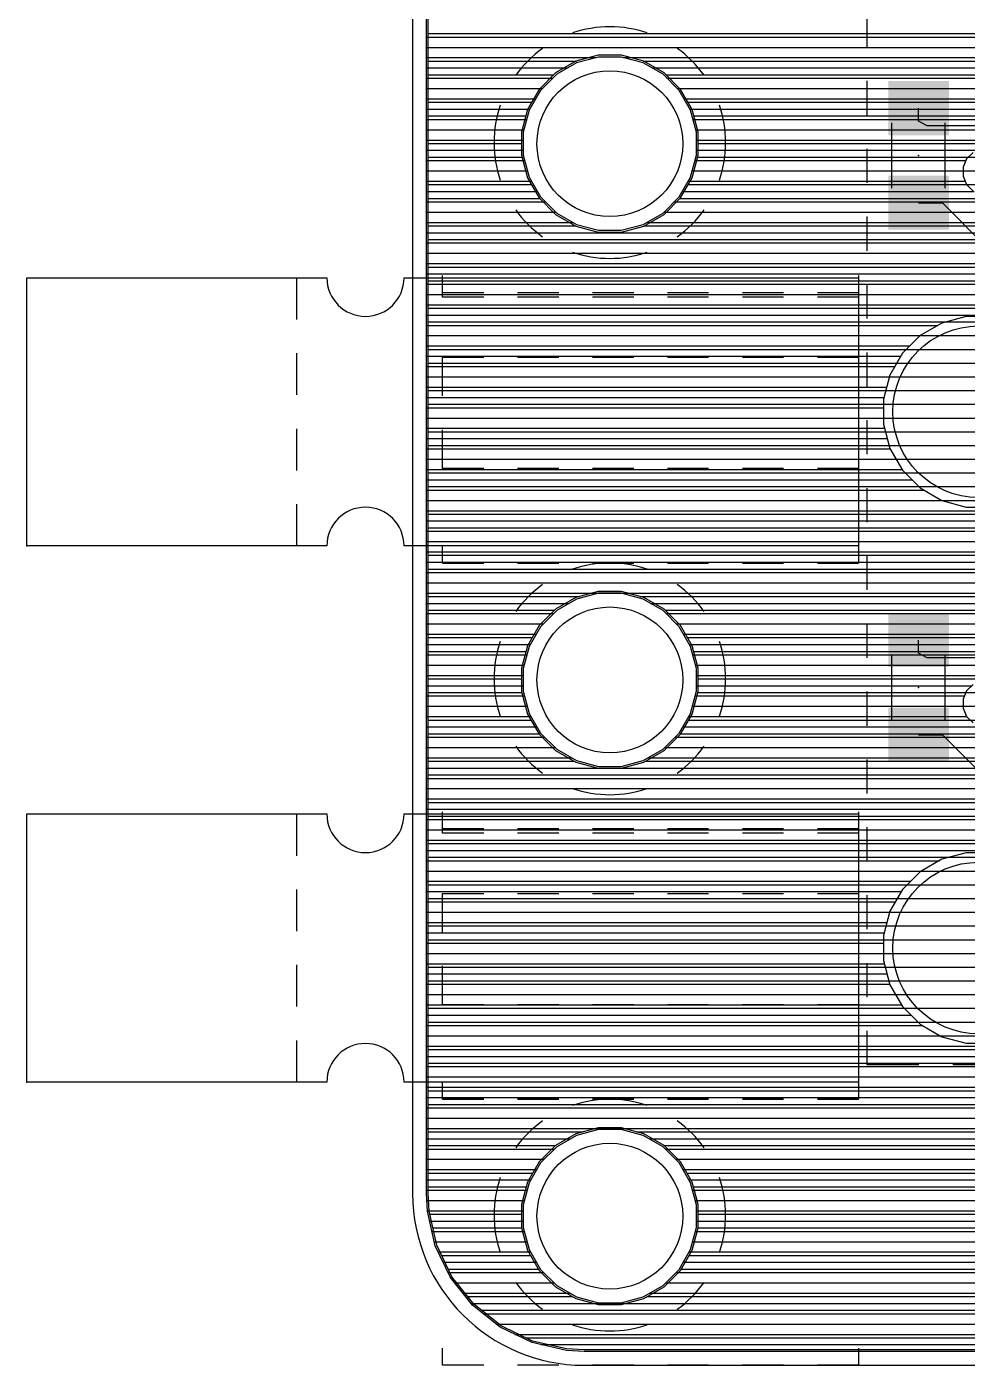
# Model space of a CAD drawing. Extents: x -0.45 to 6.54, y 0 to 7.98.
# Drawn here: x -0.45 to 0.647, y 0 to 1.56 of the extents above; entities that cross this region are included whole.
import ezdxf

# ---------------------------------------------------------------- set-up
doc = ezdxf.new("R2010")
doc.units = 0
for name, color, linetype in [('1', 22, 'CONTINUOUS'), ('16', 175, 'CONTINUOUS'), ('17', 4, 'CONTINUOUS'), ('2', 3, 'CONTINUOUS'), ('20', 6, 'CONTINUOUS'), ('21', 253, 'CONTINUOUS'), ('23', 7, 'CONTINUOUS'), ('49', 253, 'CONTINUOUS'), ('51', 253, 'CONTINUOUS')]:
    doc.layers.add(name, color=color, linetype=linetype)

# ---------------------------------------------------------------- blocks, each defined once
blk = doc.blocks.new('ROUNDP')
blk.add_circle((0, 0), 0.5)
blk = doc.blocks.new('RECT')
blk.add_solid([(-0.5, -0.5), (0.5, -0.5), (-0.5, 0.5), (0.5, 0.5)])

msp = doc.modelspace()

# ---------------------------------------------------------------- linework, layer by layer
at = {"layer": '1'}
for p, q in [((0.59, 1.45), (0.59, 1.465118)), ((0.6, 1.4444), (0.59, 1.45)), ((0.6667, 1.4444), (0.6, 1.4444)), ((0.59, 1.354882), (0.617756, 1.354882)), ((0.617756, 1.354882), (0.667, 1.305638)), ((0.59, 0.83), (0.59, 0.845118)), ((0.6, 0.8244), (0.59, 0.83)), ((0.6667, 0.8244), (0.6, 0.8244)), ((0.59, 0.734882), (0.617756, 0.734882)), ((0.617756, 0.734882), (0.667, 0.685638))]:
    msp.add_line(p, q, dxfattribs=at)
at = {"layer": '16'}
for p, q in [((0.018, 0.2), (0.018, 7.78)), ((0.018, 1.552), (6.362, 1.552)), ((0.018, 1.536), (6.362, 1.536)), ((0.018, 1.52), (0.191249, 1.52)), ((0.190243, 1.519731), (0.166757, 1.50617)), ((0.21644, 1.52675), (0.190243, 1.519731)), ((0.24356, 1.52675), (0.21644, 1.52675)), ((0.269757, 1.519731), (0.24356, 1.52675)), ((0.268751, 1.52), (2.586332, 1.52)), ((0.293243, 1.50617), (0.269757, 1.519731)), ((0.018, 1.504), (0.164586, 1.504)), ((0.166757, 1.50617), (0.147579, 1.486993)), ((0.31242, 1.486993), (0.293243, 1.50617)), ((0.295414, 1.504), (2.364795, 1.504)), ((0.018, 1.488), (0.148586, 1.488)), ((0.147579, 1.486993), (0.134019, 1.463507)), ((0.311414, 1.488), (2.364795, 1.488)), ((0.325981, 1.463507), (0.31242, 1.486993)), ((0.018, 1.472), (0.138923, 1.472)), ((0.321077, 1.472), (2.364795, 1.472)), ((0.018, 1.456), (0.132008, 1.456)), ((0.134019, 1.463507), (0.127, 1.43731)), ((0.333, 1.43731), (0.325981, 1.463507)), ((0.327992, 1.456), (2.364795, 1.456)), ((0.018, 1.44), (0.127721, 1.44)), ((0.127, 1.43731), (0.127, 1.41019)), ((0.332279, 1.44), (2.586331, 1.44)), ((0.333, 1.41019), (0.333, 1.43731)), ((0.018, 1.424), (0.127, 1.424)), ((0.333, 1.424), (6.362, 1.424)), ((0.018, 1.408), (0.127587, 1.408)), ((0.127, 1.41019), (0.134019, 1.383993)), ((0.325981, 1.383993), (0.333, 1.41019)), ((0.332413, 1.408), (0.793695, 1.408)), ((0.018, 1.392), (0.131874, 1.392)), ((0.328126, 1.392), (0.7885, 1.392)), ((0.018, 1.376), (0.138634, 1.376)), ((0.134019, 1.383993), (0.147579, 1.360507)), ((0.31242, 1.360507), (0.325981, 1.383993)), ((0.321366, 1.376), (0.792365, 1.376)), ((0.018, 1.36), (0.148086, 1.36)), ((0.147579, 1.360507), (0.166757, 1.341329)), ((0.293243, 1.341329), (0.31242, 1.360507)), ((0.311914, 1.36), (6.362, 1.36)), ((0.018, 1.344), (0.164086, 1.344)), ((0.295914, 1.344), (6.362, 1.344)), ((0.018, 1.328), (0.189844, 1.328)), ((0.166757, 1.341329), (0.190243, 1.327769)), ((0.190243, 1.327769), (0.21644, 1.32075)), ((0.24356, 1.32075), (0.269757, 1.327769)), ((0.269757, 1.327769), (0.293243, 1.341329)), ((0.270156, 1.328), (6.362, 1.328)), ((0.018, 1.312), (6.362, 1.312)), ((0.21644, 1.32075), (0.24356, 1.32075)), ((0.018, 1.296), (3.743329, 1.296)), ((0.018, 1.28), (3.732665, 1.28)), ((0.018, 1.264), (1.805695, 1.264)), ((0.018, 1.248), (1.794466, 1.248)), ((0.018, 1.232), (1.794465, 1.232)), ((0.018, 1.216), (0.925433, 1.216)), ((0.018, 1.2), (0.898944, 1.2)), ((0.018, 1.184), (0.882944, 1.184)), ((0.018, 1.168), (0.872284, 1.168)), ((0.018, 1.152), (0.863933, 1.152)), ((0.018, 1.136), (0.859646, 1.136)), ((0.018, 1.12), (0.857, 1.12)), ((0.018, 1.104), (0.857, 1.104)), ((0.018, 1.088), (0.859243, 1.088)), ((0.018, 1.072), (0.863531, 1.072)), ((0.018, 1.056), (0.871417, 1.056)), ((0.018, 1.04), (0.881444, 1.04)), ((0.018, 1.024), (0.897444, 1.024)), ((0.018, 1.008), (0.922834, 1.008)), ((0.018, 0.992), (3.703691, 0.992)), ((0.018, 0.976), (2.984279, 0.976)), ((0.018, 0.96), (2.971636, 0.96)), ((0.018, 0.944), (2.96575, 0.944)), ((0.018, 0.928), (2.96575, 0.928)), ((0.018, 0.912), (2.970807, 0.912)), ((0.018, 0.896), (0.194981, 0.896)), ((0.190243, 0.894731), (0.166757, 0.88117)), ((0.21644, 0.90175), (0.190243, 0.894731)), ((0.24356, 0.90175), (0.21644, 0.90175)), ((0.269757, 0.894731), (0.24356, 0.90175)), ((0.265019, 0.896), (2.982279, 0.896)), ((0.293243, 0.88117), (0.269757, 0.894731)), ((0.018, 0.88), (0.165586, 0.88)), ((0.166757, 0.88117), (0.147579, 0.861993)), ((0.31242, 0.861993), (0.293243, 0.88117)), ((0.294414, 0.88), (3.697536, 0.88)), ((0.018, 0.864), (0.149586, 0.864)), ((0.147579, 0.861993), (0.134019, 0.838507)), ((0.310414, 0.864), (2.388017, 0.864)), ((0.325981, 0.838507), (0.31242, 0.861993)), ((0.018, 0.848), (0.1395, 0.848)), ((0.3205, 0.848), (2.335451, 0.848)), ((0.018, 0.832), (0.132276, 0.832)), ((0.134019, 0.838507), (0.127, 0.81231)), ((0.333, 0.81231), (0.325981, 0.838507)), ((0.327724, 0.832), (2.296823, 0.832)), ((0.018, 0.816), (0.127989, 0.816)), ((0.127, 0.81231), (0.127, 0.78519)), ((0.332011, 0.816), (2.271545, 0.816)), ((0.333, 0.78519), (0.333, 0.81231)), ((0.018, 0.8), (0.127, 0.8)), ((0.333, 0.8), (2.2476, 0.8)), ((0.018, 0.784), (0.127319, 0.784)), ((0.127, 0.78519), (0.134019, 0.758993)), ((0.325981, 0.758993), (0.333, 0.78519)), ((0.332681, 0.784), (0.791537, 0.784)), ((0.018, 0.768), (0.131606, 0.768)), ((0.328394, 0.768), (0.7885, 0.768)), ((0.018, 0.752), (0.138057, 0.752)), ((0.134019, 0.758993), (0.147579, 0.735507)), ((0.31242, 0.735507), (0.325981, 0.758993)), ((0.321943, 0.752), (0.795695, 0.752)), ((0.018, 0.736), (0.147295, 0.736)), ((0.147579, 0.735507), (0.166757, 0.716329)), ((0.293243, 0.716329), (0.31242, 0.735507)), ((0.312705, 0.736), (2.179087, 0.736)), ((0.018, 0.72), (0.163086, 0.72)), ((0.296914, 0.72), (2.168396, 0.72)), ((0.018, 0.704), (0.188112, 0.704)), ((0.166757, 0.716329), (0.190243, 0.702769)), ((0.190243, 0.702769), (0.21644, 0.69575)), ((0.24356, 0.69575), (0.269757, 0.702769)), ((0.269757, 0.702769), (0.293243, 0.716329)), ((0.271888, 0.704), (2.157705, 0.704)), ((0.018, 0.688), (2.147014, 0.688)), ((0.21644, 0.69575), (0.24356, 0.69575)), ((0.018, 0.672), (2.137512, 0.672)), ((0.018, 0.656), (2.130885, 0.656)), ((0.018, 0.64), (1.799695, 0.64)), ((0.018, 0.624), (1.7915, 0.624)), ((0.018, 0.608), (1.794122, 0.608)), ((0.018, 0.592), (0.928066, 0.592)), ((0.018, 0.576), (0.899944, 0.576)), ((0.018, 0.56), (0.883944, 0.56)), ((0.018, 0.544), (0.872861, 0.544)), ((0.018, 0.528), (0.864201, 0.528)), ((0.018, 0.512), (0.859914, 0.512)), ((0.018, 0.496), (0.857, 0.496)), ((0.018, 0.48), (0.857, 0.48)), ((0.018, 0.464), (0.858976, 0.464)), ((0.018, 0.448), (0.863263, 0.448)), ((0.018, 0.432), (0.87084, 0.432)), ((0.018, 0.416), (0.880444, 0.416)), ((0.018, 0.4), (0.896444, 0.4)), ((0.018, 0.384), (0.921102, 0.384)), ((0.018, 0.368), (2.120944, 0.368)), ((0.018, 0.352), (2.127571, 0.352)), ((0.018, 0.336), (2.134199, 0.336)), ((0.018, 0.32), (2.141669, 0.32)), ((0.018, 0.304), (2.152359, 0.304)), ((0.018, 0.288), (2.16305, 0.288)), ((0.018, 0.272), (0.198713, 0.272)), ((0.190243, 0.269731), (0.166757, 0.25617)), ((0.21644, 0.27675), (0.190243, 0.269731)), ((0.24356, 0.27675), (0.21644, 0.27675)), ((0.269757, 0.269731), (0.24356, 0.27675)), ((0.261287, 0.272), (2.173741, 0.272)), ((0.293243, 0.25617), (0.269757, 0.269731)), ((0.018, 0.256), (0.166586, 0.256)), ((0.166757, 0.25617), (0.147579, 0.236993)), ((0.31242, 0.236993), (0.293243, 0.25617)), ((0.293414, 0.256), (2.186498, 0.256)), ((0.018, 0.24), (0.150586, 0.24)), ((0.147579, 0.236993), (0.134019, 0.213507)), ((0.309414, 0.24), (2.202498, 0.24)), ((0.325981, 0.213507), (0.31242, 0.236993)), ((0.018, 0.224), (0.140078, 0.224)), ((0.319922, 0.224), (2.218498, 0.224)), ((0.018, 0.208), (0.132544, 0.208)), ((0.134019, 0.213507), (0.127, 0.18731)), ((0.333, 0.18731), (0.325981, 0.213507)), ((0.327456, 0.208), (2.235626, 0.208)), ((0.019144, 0.179622), (0.018, 0.2)), ((0.018449, 0.192), (0.128257, 0.192)), ((0.127, 0.18731), (0.127, 0.16019)), ((0.331743, 0.192), (2.259572, 0.192)), ((0.333, 0.16019), (0.333, 0.18731)), ((0.028213, 0.139889), (0.019144, 0.179622)), ((0.019971, 0.176), (0.127, 0.176)), ((0.333, 0.176), (2.283518, 0.176)), ((0.023623, 0.16), (0.127051, 0.16)), ((0.127, 0.16019), (0.134019, 0.133993)), ((0.325981, 0.133993), (0.333, 0.16019)), ((0.332949, 0.16), (2.316136, 0.16)), ((0.027275, 0.144), (0.131338, 0.144)), ((0.328662, 0.144), (2.354764, 0.144)), ((0.045896, 0.10317), (0.028213, 0.139889)), ((0.033939, 0.128), (0.13748, 0.128)), ((0.134019, 0.133993), (0.147579, 0.110507)), ((0.31242, 0.110507), (0.325981, 0.133993)), ((0.32252, 0.128), (2.428235, 0.128)), ((0.041644, 0.112), (0.146717, 0.112)), ((0.147579, 0.110507), (0.166757, 0.091329)), ((0.293243, 0.091329), (0.31242, 0.110507)), ((0.313283, 0.112), (5.957439, 0.112)), ((0.071306, 0.071306), (0.045896, 0.10317)), ((0.045896, 0.10317), (0.045896, 0.10317)), ((0.051614, 0.096), (0.162086, 0.096)), ((0.297914, 0.096), (5.973336, 0.096)), ((0.064374, 0.08), (0.18638, 0.08)), ((0.166757, 0.091329), (0.190243, 0.077769)), ((0.269757, 0.077769), (0.293243, 0.091329)), ((0.27362, 0.08), (5.998545, 0.08)), ((0.10317, 0.045896), (0.071306, 0.071306)), ((0.080468, 0.064), (6.299531, 0.064)), ((0.190243, 0.077769), (0.21644, 0.07075)), ((0.21644, 0.07075), (0.24356, 0.07075)), ((0.24356, 0.07075), (0.269757, 0.077769)), ((0.100532, 0.048), (6.279468, 0.048)), ((0.139889, 0.028213), (0.10317, 0.045896)), ((0.132025, 0.032), (6.247974, 0.032)), ((0.179622, 0.019144), (0.139889, 0.028213)), ((0.2, 0.018), (0.179622, 0.019144)), ((6.172544, 0.018), (0.2, 0.018))]:
    msp.add_line(p, q, dxfattribs=at)
at = {"layer": '2'}
for p, q in [((0.016, 0.2), (0.016, 7.78)), ((0.016, 1.548), (1.393, 1.548)), ((0.016, 1.536), (1.391958, 1.536)), ((0.016, 1.524), (0.213905, 1.524)), ((0.191015, 1.517867), (0.167984, 1.50457)), ((0.216703, 1.52475), (0.191015, 1.517867)), ((0.243297, 1.52475), (0.216703, 1.52475)), ((0.268984, 1.517867), (0.243297, 1.52475)), ((0.246095, 1.524), (1.379958, 1.524)), ((0.292015, 1.50457), (0.268984, 1.517867)), ((0.016, 1.512), (0.180854, 1.512)), ((0.016, 1.5), (0.163414, 1.5)), ((0.167984, 1.50457), (0.14918, 1.485765)), ((0.279146, 1.512), (1.367958, 1.512)), ((0.31082, 1.485765), (0.292015, 1.50457)), ((0.296585, 1.5), (1.355958, 1.5)), ((0.016, 1.488), (0.151414, 1.488)), ((0.14918, 1.485765), (0.135883, 1.462734)), ((0.308585, 1.488), (1.343958, 1.488)), ((0.324117, 1.462734), (0.31082, 1.485765)), ((0.016, 1.476), (0.143542, 1.476)), ((0.316458, 1.476), (1.331958, 1.476)), ((0.016, 1.464), (0.136614, 1.464)), ((0.016, 1.452), (0.133007, 1.452)), ((0.135883, 1.462734), (0.129, 1.437047)), ((0.323386, 1.464), (1.319958, 1.464)), ((0.331, 1.437047), (0.324117, 1.462734)), ((0.326993, 1.452), (1.307958, 1.452)), ((0.016, 1.44), (0.129791, 1.44)), ((0.129, 1.437047), (0.129, 1.410453)), ((0.330209, 1.44), (1.295958, 1.44)), ((0.331, 1.410453), (0.331, 1.437047)), ((0.016, 1.428), (0.129, 1.428)), ((0.331, 1.428), (1.283958, 1.428)), ((0.016, 1.416), (0.129, 1.416)), ((0.016, 1.404), (0.130729, 1.404)), ((0.129, 1.410453), (0.135883, 1.384765)), ((0.324117, 1.384765), (0.331, 1.410453)), ((0.329271, 1.404), (0.645201, 1.404)), ((0.331, 1.416), (0.659608, 1.416)), ((0.646034, 1.406011), (0.642, 1.396271)), ((0.653489, 1.413466), (0.646034, 1.406011)), ((0.016, 1.392), (0.133944, 1.392)), ((0.326055, 1.392), (0.642, 1.392)), ((0.642, 1.396271), (0.642, 1.385729)), ((0.016, 1.38), (0.138634, 1.38)), ((0.135883, 1.384765), (0.14918, 1.361734)), ((0.31082, 1.361734), (0.324117, 1.384765)), ((0.321366, 1.38), (0.644373, 1.38)), ((0.642, 1.385729), (0.646034, 1.375989)), ((0.646034, 1.375989), (0.653489, 1.368534)), ((0.016, 1.368), (0.145562, 1.368)), ((0.14918, 1.361734), (0.167984, 1.34293)), ((0.292015, 1.34293), (0.31082, 1.361734)), ((0.314437, 1.368), (0.654779, 1.368)), ((0.016, 1.356), (0.154914, 1.356)), ((0.016, 1.344), (0.166914, 1.344)), ((0.167984, 1.34293), (0.191015, 1.329633)), ((0.268984, 1.329633), (0.292015, 1.34293)), ((0.293086, 1.344), (1.443, 1.344)), ((0.305086, 1.356), (1.443, 1.356)), ((0.016, 1.332), (0.186916, 1.332)), ((0.191015, 1.329633), (0.216703, 1.32275)), ((0.243297, 1.32275), (0.268984, 1.329633)), ((0.273084, 1.332), (1.443, 1.332)), ((0.016, 1.32), (1.443, 1.32)), ((0.216703, 1.32275), (0.243297, 1.32275)), ((0.016, 1.308), (1.443, 1.308)), ((0.016, 1.296), (1.443, 1.296)), ((0.016, 1.284), (1.443, 1.284)), ((0.016, 1.272), (1.443, 1.272)), ((0.016, 1.26), (1.443, 1.26)), ((0.016, 1.248), (1.443, 1.248)), ((0.016, 1.236), (1.443, 1.236)), ((0.016, 1.224), (1.443, 1.224)), ((0.645386, 1.22225), (0.617156, 1.214685)), ((0.674613, 1.22225), (0.645386, 1.22225)), ((0.016, 1.212), (0.612504, 1.212)), ((0.617156, 1.214685), (0.591844, 1.200072)), ((0.016, 1.2), (0.591772, 1.2)), ((0.016, 1.188), (0.579772, 1.188)), ((0.591844, 1.200072), (0.571178, 1.179406)), ((0.016, 1.176), (0.569212, 1.176)), ((0.571178, 1.179406), (0.556564, 1.154094)), ((0.016, 1.164), (0.562284, 1.164)), ((0.016, 1.152), (0.556003, 1.152)), ((0.016, 1.14), (0.552788, 1.14)), ((0.556564, 1.154094), (0.549, 1.125863)), ((0.016, 1.128), (0.549573, 1.128)), ((0.549, 1.125863), (0.549, 1.096636)), ((0.016, 1.116), (0.549, 1.116)), ((0.016, 1.104), (0.549, 1.104)), ((0.016, 1.092), (0.550242, 1.092)), ((0.549, 1.096636), (0.556564, 1.068406)), ((0.016, 1.08), (0.553458, 1.08)), ((0.016, 1.068), (0.556798, 1.068)), ((0.556564, 1.068406), (0.571178, 1.043094)), ((0.016, 1.056), (0.563727, 1.056)), ((0.016, 1.044), (0.570655, 1.044)), ((0.016, 1.032), (0.582272, 1.032)), ((0.571178, 1.043094), (0.591844, 1.022428)), ((0.016, 1.02), (0.59605, 1.02)), ((0.591844, 1.022428), (0.617156, 1.007814)), ((0.016, 1.008), (0.616834, 1.008)), ((0.617156, 1.007814), (0.645386, 1.00025)), ((0.645386, 1.00025), (0.674613, 1.00025)), ((0.016, 0.996), (1.443, 0.996)), ((0.016, 0.984), (1.443, 0.984)), ((0.016, 0.972), (1.443, 0.972)), ((0.016, 0.96), (1.443, 0.96)), ((0.016, 0.948), (1.443, 0.948)), ((0.016, 0.936), (1.443, 0.936)), ((0.016, 0.924), (1.443, 0.924)), ((0.016, 0.912), (1.443, 0.912)), ((0.016, 0.9), (1.443, 0.9)), ((0.191015, 0.892867), (0.167984, 0.87957)), ((0.216703, 0.89975), (0.191015, 0.892867)), ((0.243297, 0.89975), (0.216703, 0.89975)), ((0.268984, 0.892867), (0.243297, 0.89975)), ((0.292015, 0.87957), (0.268984, 0.892867)), ((0.016, 0.888), (0.182586, 0.888)), ((0.016, 0.876), (0.164414, 0.876)), ((0.167984, 0.87957), (0.14918, 0.860765)), ((0.277414, 0.888), (1.433958, 0.888)), ((0.31082, 0.860765), (0.292015, 0.87957)), ((0.295585, 0.876), (1.421958, 0.876)), ((0.016, 0.864), (0.152414, 0.864)), ((0.14918, 0.860765), (0.135883, 0.837734)), ((0.307585, 0.864), (1.409958, 0.864)), ((0.324117, 0.837734), (0.31082, 0.860765)), ((0.016, 0.852), (0.144119, 0.852)), ((0.315881, 0.852), (1.397958, 0.852)), ((0.016, 0.84), (0.137191, 0.84)), ((0.016, 0.828), (0.133275, 0.828)), ((0.135883, 0.837734), (0.129, 0.812047)), ((0.322809, 0.84), (1.385958, 0.84)), ((0.331, 0.812047), (0.324117, 0.837734)), ((0.326725, 0.828), (1.373958, 0.828)), ((0.016, 0.816), (0.130059, 0.816)), ((0.129, 0.812047), (0.129, 0.785453)), ((0.329941, 0.816), (1.361958, 0.816)), ((0.331, 0.785453), (0.331, 0.812047)), ((0.016, 0.804), (0.129, 0.804)), ((0.331, 0.804), (1.349958, 0.804)), ((0.016, 0.792), (0.129, 0.792)), ((0.016, 0.78), (0.130461, 0.78)), ((0.129, 0.785453), (0.135883, 0.759765)), ((0.324117, 0.759765), (0.331, 0.785453)), ((0.329539, 0.78), (0.643545, 0.78)), ((0.331, 0.792), (0.652023, 0.792)), ((0.646034, 0.786011), (0.642, 0.776271)), ((0.653489, 0.793466), (0.646034, 0.786011)), ((0.016, 0.768), (0.133676, 0.768)), ((0.326323, 0.768), (0.642, 0.768)), ((0.642, 0.776271), (0.642, 0.765729)), ((0.642, 0.765729), (0.646034, 0.755989)), ((0.016, 0.756), (0.138057, 0.756)), ((0.135883, 0.759765), (0.14918, 0.736734)), ((0.31082, 0.736734), (0.324117, 0.759765)), ((0.321943, 0.756), (0.64603, 0.756)), ((0.646034, 0.755989), (0.653489, 0.748534)), ((0.016, 0.744), (0.144985, 0.744)), ((0.14918, 0.736734), (0.167984, 0.71793)), ((0.292015, 0.71793), (0.31082, 0.736734)), ((0.315015, 0.744), (3.5435, 0.744)), ((0.016, 0.732), (0.153914, 0.732)), ((0.016, 0.72), (0.165914, 0.72)), ((0.167984, 0.71793), (0.191015, 0.704633)), ((0.268984, 0.704633), (0.292015, 0.71793)), ((0.294086, 0.72), (3.561107, 0.72)), ((0.306086, 0.732), (3.546701, 0.732)), ((0.016, 0.708), (0.185183, 0.708)), ((0.191015, 0.704633), (0.216703, 0.69775)), ((0.243297, 0.69775), (0.268984, 0.704633)), ((0.274816, 0.708), (2.431026, 0.708)), ((0.016, 0.696), (2.387482, 0.696)), ((0.216703, 0.69775), (0.243297, 0.69775)), ((0.016, 0.684), (2.366698, 0.684)), ((0.016, 0.672), (2.345913, 0.672)), ((0.016, 0.66), (2.331601, 0.66)), ((0.016, 0.648), (2.319601, 0.648)), ((0.016, 0.636), (1.798523, 0.636)), ((0.016, 0.624), (1.7935, 0.624)), ((0.016, 0.612), (1.79463, 0.612)), ((0.016, 0.6), (1.802523, 0.6)), ((0.645386, 0.59725), (0.617156, 0.589685)), ((0.674613, 0.59725), (0.645386, 0.59725)), ((0.016, 0.588), (0.614236, 0.588)), ((0.617156, 0.589685), (0.591844, 0.575072)), ((0.016, 0.576), (0.593452, 0.576)), ((0.016, 0.564), (0.580772, 0.564)), ((0.591844, 0.575072), (0.571178, 0.554406)), ((0.016, 0.552), (0.569789, 0.552)), ((0.571178, 0.554406), (0.556564, 0.529094)), ((0.016, 0.54), (0.562861, 0.54)), ((0.016, 0.528), (0.556271, 0.528)), ((0.016, 0.516), (0.553056, 0.516)), ((0.556564, 0.529094), (0.549, 0.500863)), ((0.016, 0.504), (0.549841, 0.504)), ((0.549, 0.500863), (0.549, 0.471636)), ((0.016, 0.492), (0.549, 0.492)), ((0.016, 0.48), (0.549, 0.48)), ((0.016, 0.468), (0.549974, 0.468)), ((0.549, 0.471636), (0.556564, 0.443406)), ((0.016, 0.456), (0.55319, 0.456)), ((0.016, 0.444), (0.556405, 0.444)), ((0.556564, 0.443406), (0.571178, 0.418094)), ((0.016, 0.432), (0.563149, 0.432)), ((0.016, 0.42), (0.570078, 0.42)), ((0.016, 0.408), (0.581272, 0.408)), ((0.571178, 0.418094), (0.591844, 0.397428)), ((0.016, 0.396), (0.594318, 0.396)), ((0.591844, 0.397428), (0.617156, 0.382814)), ((0.016, 0.384), (0.615102, 0.384)), ((0.617156, 0.382814), (0.645386, 0.37525)), ((0.645386, 0.37525), (0.674613, 0.37525)), ((0.016, 0.372), (1.909523, 0.372)), ((0.016, 0.36), (1.9035, 0.36)), ((0.016, 0.348), (1.904216, 0.348)), ((0.016, 0.336), (1.911523, 0.336)), ((0.016, 0.324), (2.352841, 0.324)), ((0.016, 0.312), (2.373625, 0.312)), ((0.016, 0.3), (2.401169, 0.3)), ((0.016, 0.288), (6.364, 0.288)), ((0.016, 0.276), (6.364, 0.276)), ((0.191015, 0.267867), (0.167984, 0.25457)), ((0.216703, 0.27475), (0.191015, 0.267867)), ((0.243297, 0.27475), (0.216703, 0.27475)), ((0.268984, 0.267867), (0.243297, 0.27475)), ((0.292015, 0.25457), (0.268984, 0.267867)), ((0.016, 0.264), (0.184318, 0.264)), ((0.016, 0.252), (0.165414, 0.252)), ((0.167984, 0.25457), (0.14918, 0.235765)), ((0.275682, 0.264), (5.992153, 0.264)), ((0.31082, 0.235765), (0.292015, 0.25457)), ((0.294585, 0.252), (5.974164, 0.252)), ((0.016, 0.24), (0.153414, 0.24)), ((0.14918, 0.235765), (0.135883, 0.212734)), ((0.306585, 0.24), (5.962164, 0.24)), ((0.324117, 0.212734), (0.31082, 0.235765)), ((0.016, 0.228), (0.144697, 0.228)), ((0.315303, 0.228), (5.953975, 0.228)), ((0.016, 0.216), (0.137768, 0.216)), ((0.016, 0.204), (0.133543, 0.204)), ((0.135883, 0.212734), (0.129, 0.187047)), ((0.322232, 0.216), (5.947047, 0.216)), ((0.331, 0.187047), (0.324117, 0.212734)), ((0.326457, 0.204), (5.943208, 0.204)), ((0.017157, 0.179398), (0.016, 0.2)), ((0.016449, 0.192), (0.130327, 0.192)), ((0.329673, 0.192), (5.939992, 0.192)), ((0.017123, 0.18), (0.129, 0.18)), ((0.026325, 0.139228), (0.017157, 0.179398)), ((0.129, 0.187047), (0.129, 0.160453)), ((0.331, 0.160453), (0.331, 0.187047)), ((0.331, 0.18), (5.939, 0.18)), ((0.019758, 0.168), (0.129, 0.168)), ((0.022497, 0.156), (0.130193, 0.156)), ((0.129, 0.160453), (0.135883, 0.134765)), ((0.324117, 0.134765), (0.331, 0.160453)), ((0.329807, 0.156), (5.940528, 0.156)), ((0.331, 0.168), (5.939, 0.168)), ((0.025236, 0.144), (0.133408, 0.144)), ((0.326591, 0.144), (5.943743, 0.144)), ((0.044203, 0.102106), (0.026325, 0.139228)), ((0.029806, 0.132), (0.13748, 0.132)), ((0.135883, 0.134765), (0.14918, 0.111734)), ((0.31082, 0.111734), (0.324117, 0.134765)), ((0.32252, 0.132), (5.948201, 0.132)), ((0.035585, 0.12), (0.144408, 0.12)), ((0.14918, 0.111734), (0.167984, 0.09293)), ((0.292015, 0.09293), (0.31082, 0.111734)), ((0.315592, 0.12), (5.955129, 0.12)), ((0.041364, 0.108), (0.152914, 0.108)), ((0.069892, 0.069892), (0.044203, 0.102106)), ((0.044203, 0.102106), (0.044203, 0.102106)), ((0.049072, 0.096), (0.164914, 0.096)), ((0.295086, 0.096), (5.976164, 0.096)), ((0.307086, 0.108), (5.964164, 0.108)), ((0.058642, 0.084), (0.183451, 0.084)), ((0.167984, 0.09293), (0.191015, 0.079633)), ((0.191015, 0.079633), (0.216703, 0.07275)), ((0.243297, 0.07275), (0.268984, 0.079633)), ((0.268984, 0.079633), (0.292015, 0.09293)), ((0.276548, 0.084), (5.995617, 0.084)), ((0.068211, 0.072), (6.311789, 0.072)), ((0.102106, 0.044203), (0.069892, 0.069892)), ((0.216703, 0.07275), (0.243297, 0.07275)), ((0.082297, 0.06), (6.297703, 0.06)), ((0.097344, 0.048), (6.282656, 0.048)), ((0.139228, 0.026325), (0.102106, 0.044203)), ((0.119139, 0.036), (6.260861, 0.036)), ((0.179398, 0.017157), (0.139228, 0.026325)), ((0.149416, 0.024), (6.230583, 0.024)), ((0.2, 0.016), (0.179398, 0.017157)), ((6.173373, 0.016), (0.2, 0.016))]:
    msp.add_line(p, q, dxfattribs=at)
at = {"layer": '20'}
for p, q in [((0, 7.78), (0, 0.2)), ((0.2, 0), (6.18, 0))]:
    msp.add_line(p, q, dxfattribs=at)
for centre in [(0.23, 1.42375), (0.23, 0.79875), (0.23, 0.17375)]:
    msp.add_circle(centre, 0.085, dxfattribs=at)
msp.add_arc((0.2, 0.2), 0.2, 180, 270, dxfattribs=at)
at = {"layer": '21'}
for p, q in [((0.53, 1.536241), (0.53, 1.575954)), ((0.53, 1.457158), (0.53, 1.496871)), ((0.53, 1.378075), (0.53, 1.417788)), ((0.53, 1.298993), (0.53, 1.338705)), ((0.53, 1.21991), (0.53, 1.259623)), ((0.53, 1.140827), (0.53, 1.18054)), ((0.53, 1.061745), (0.53, 1.101457)), ((0.53, 0.982662), (0.53, 1.022375)), ((0.53, 0.903579), (0.53, 0.943292)), ((0.53, 0.824496), (0.53, 0.864209)), ((0.53, 0.745414), (0.53, 0.785126)), ((0.53, 0.666331), (0.53, 0.706044)), ((0.53, 0.587248), (0.53, 0.626961)), ((0.53, 0.508165), (0.53, 0.547878)), ((0.53, 0.429083), (0.53, 0.468795)), ((0.53, 0.35), (0.53, 0.389713)), ((0.59042, 0.35), (0.53, 0.35)), ((0.69021, 0.35), (0.62979, 0.35))]:
    msp.add_line(p, q, dxfattribs=at)
at = {"layer": '23'}
for p in [(0.59, 1.41), (-0.45, 0.955), (-0.45, 0.955), (0.59, 0.79), (-0.45, 0.33), (-0.45, 0.33)]:
    msp.add_point(p, dxfattribs=at)
at = {"layer": '49'}
for p, q in [((0.035, 1.25), (0.035, 1.27)), ((0.035, 1.245), (0.035, 1.265)), ((0.035, 1.245), (0.035, 1.265)), ((0.52, 1.27), (0.52, 1.25)), ((0.52, 1.265), (0.52, 1.245)), ((0.52, 1.265), (0.52, 1.245)), ((0.083025, 1.25), (0.035, 1.25)), ((0.17042, 1.25), (0.122395, 1.25)), ((0.257815, 1.25), (0.20979, 1.25)), ((0.34521, 1.25), (0.297185, 1.25)), ((0.432605, 1.25), (0.38458, 1.25)), ((0.52, 1.25), (0.471975, 1.25)), ((0.083025, 1.245), (0.035, 1.245)), ((0.083025, 1.245), (0.035, 1.245)), ((0.17042, 1.245), (0.122395, 1.245)), ((0.17042, 1.245), (0.122395, 1.245)), ((0.257815, 1.245), (0.20979, 1.245)), ((0.257815, 1.245), (0.20979, 1.245)), ((0.34521, 1.245), (0.297185, 1.245)), ((0.34521, 1.245), (0.297185, 1.245)), ((0.432605, 1.245), (0.38458, 1.245)), ((0.432605, 1.245), (0.38458, 1.245)), ((0.52, 1.245), (0.471975, 1.245)), ((0.52, 1.245), (0.471975, 1.245)), ((0.035, 1.129685), (0.035, 1.175)), ((0.035, 1.175), (0.083025, 1.175)), ((0.035, 1.129685), (0.035, 1.175)), ((0.035, 1.175), (0.083025, 1.175)), ((0.122395, 1.175), (0.17042, 1.175)), ((0.122395, 1.175), (0.17042, 1.175)), ((0.20979, 1.175), (0.257815, 1.175)), ((0.20979, 1.175), (0.257815, 1.175)), ((0.297185, 1.175), (0.34521, 1.175)), ((0.297185, 1.175), (0.34521, 1.175)), ((0.38458, 1.175), (0.432605, 1.175)), ((0.38458, 1.175), (0.432605, 1.175)), ((0.471975, 1.175), (0.52, 1.175)), ((0.471975, 1.175), (0.52, 1.175)), ((0.035, 1.045), (0.035, 1.090315)), ((0.035, 1.045), (0.035, 1.090315)), ((0.083025, 1.045), (0.035, 1.045)), ((0.083025, 1.045), (0.035, 1.045)), ((0.17042, 1.045), (0.122395, 1.045)), ((0.17042, 1.045), (0.122395, 1.045)), ((0.257815, 1.045), (0.20979, 1.045)), ((0.257815, 1.045), (0.20979, 1.045)), ((0.34521, 1.045), (0.297185, 1.045)), ((0.34521, 1.045), (0.297185, 1.045)), ((0.432605, 1.045), (0.38458, 1.045)), ((0.432605, 1.045), (0.38458, 1.045)), ((0.52, 1.045), (0.471975, 1.045)), ((0.52, 1.045), (0.471975, 1.045)), ((0.035, 0.935), (0.035, 0.955)), ((0.035, 0.935), (0.035, 0.955)), ((0.035, 0.935), (0.035, 0.955)), ((0.52, 0.955), (0.52, 0.935)), ((0.52, 0.955), (0.52, 0.935)), ((0.52, 0.955), (0.52, 0.935)), ((0.083025, 0.935), (0.035, 0.935)), ((0.083025, 0.935), (0.035, 0.935)), ((0.035, 0.935), (0.083025, 0.935)), ((0.17042, 0.935), (0.122395, 0.935)), ((0.17042, 0.935), (0.122395, 0.935)), ((0.122395, 0.935), (0.17042, 0.935)), ((0.257815, 0.935), (0.20979, 0.935)), ((0.257815, 0.935), (0.20979, 0.935)), ((0.20979, 0.935), (0.257815, 0.935)), ((0.34521, 0.935), (0.297185, 0.935)), ((0.34521, 0.935), (0.297185, 0.935)), ((0.297185, 0.935), (0.34521, 0.935)), ((0.432605, 0.935), (0.38458, 0.935)), ((0.432605, 0.935), (0.38458, 0.935)), ((0.38458, 0.935), (0.432605, 0.935)), ((0.52, 0.935), (0.471975, 0.935)), ((0.52, 0.935), (0.471975, 0.935)), ((0.471975, 0.935), (0.52, 0.935)), ((0.035, 0.625), (0.035, 0.645)), ((0.035, 0.62), (0.035, 0.64)), ((0.035, 0.62), (0.035, 0.64)), ((0.52, 0.645), (0.52, 0.625)), ((0.52, 0.64), (0.52, 0.62)), ((0.52, 0.64), (0.52, 0.62)), ((0.083025, 0.625), (0.035, 0.625)), ((0.17042, 0.625), (0.122395, 0.625)), ((0.257815, 0.625), (0.20979, 0.625)), ((0.34521, 0.625), (0.297185, 0.625)), ((0.432605, 0.625), (0.38458, 0.625)), ((0.52, 0.625), (0.471975, 0.625)), ((0.083025, 0.62), (0.035, 0.62)), ((0.083025, 0.62), (0.035, 0.62)), ((0.17042, 0.62), (0.122395, 0.62)), ((0.17042, 0.62), (0.122395, 0.62)), ((0.257815, 0.62), (0.20979, 0.62)), ((0.257815, 0.62), (0.20979, 0.62)), ((0.34521, 0.62), (0.297185, 0.62)), ((0.34521, 0.62), (0.297185, 0.62)), ((0.432605, 0.62), (0.38458, 0.62)), ((0.432605, 0.62), (0.38458, 0.62)), ((0.52, 0.62), (0.471975, 0.62)), ((0.52, 0.62), (0.471975, 0.62)), ((0.035, 0.504685), (0.035, 0.55)), ((0.035, 0.55), (0.083025, 0.55)), ((0.035, 0.504685), (0.035, 0.55)), ((0.035, 0.55), (0.083025, 0.55)), ((0.122395, 0.55), (0.17042, 0.55)), ((0.122395, 0.55), (0.17042, 0.55)), ((0.20979, 0.55), (0.257815, 0.55)), ((0.20979, 0.55), (0.257815, 0.55)), ((0.297185, 0.55), (0.34521, 0.55)), ((0.297185, 0.55), (0.34521, 0.55)), ((0.38458, 0.55), (0.432605, 0.55)), ((0.38458, 0.55), (0.432605, 0.55)), ((0.471975, 0.55), (0.52, 0.55)), ((0.471975, 0.55), (0.52, 0.55)), ((0.035, 0.42), (0.035, 0.465315)), ((0.035, 0.42), (0.035, 0.465315)), ((0.083025, 0.42), (0.035, 0.42)), ((0.083025, 0.42), (0.035, 0.42)), ((0.17042, 0.42), (0.122395, 0.42)), ((0.17042, 0.42), (0.122395, 0.42)), ((0.257815, 0.42), (0.20979, 0.42)), ((0.257815, 0.42), (0.20979, 0.42)), ((0.34521, 0.42), (0.297185, 0.42)), ((0.34521, 0.42), (0.297185, 0.42)), ((0.432605, 0.42), (0.38458, 0.42)), ((0.432605, 0.42), (0.38458, 0.42)), ((0.52, 0.42), (0.471975, 0.42)), ((0.52, 0.42), (0.471975, 0.42)), ((0.035, 0.31), (0.035, 0.33)), ((0.035, 0.31), (0.035, 0.33)), ((0.035, 0.31), (0.035, 0.33)), ((0.52, 0.33), (0.52, 0.31)), ((0.52, 0.33), (0.52, 0.31)), ((0.52, 0.33), (0.52, 0.31)), ((0.083025, 0.31), (0.035, 0.31)), ((0.083025, 0.31), (0.035, 0.31)), ((0.035, 0.31), (0.083025, 0.31)), ((0.17042, 0.31), (0.122395, 0.31)), ((0.17042, 0.31), (0.122395, 0.31)), ((0.122395, 0.31), (0.17042, 0.31)), ((0.257815, 0.31), (0.20979, 0.31)), ((0.257815, 0.31), (0.20979, 0.31)), ((0.20979, 0.31), (0.257815, 0.31)), ((0.34521, 0.31), (0.297185, 0.31)), ((0.34521, 0.31), (0.297185, 0.31)), ((0.297185, 0.31), (0.34521, 0.31)), ((0.432605, 0.31), (0.38458, 0.31)), ((0.432605, 0.31), (0.38458, 0.31)), ((0.38458, 0.31), (0.432605, 0.31)), ((0.52, 0.31), (0.471975, 0.31)), ((0.52, 0.31), (0.471975, 0.31)), ((0.471975, 0.31), (0.52, 0.31)), ((0.035, 0), (0.035, 0.02)), ((0.52, 0.02), (0.52, 0)), ((0.083025, 0), (0.035, 0)), ((0.17042, 0), (0.122395, 0)), ((0.257815, 0), (0.20979, 0)), ((0.34521, 0), (0.297185, 0)), ((0.432605, 0), (0.38458, 0)), ((0.52, 0), (0.471975, 0))]:
    msp.add_line(p, q, dxfattribs=at)
for centre, start, end in [((0.23, 1.425), 90.000011, 108.860557), ((0.23, 1.425), 71.139443, 89.999989), ((0.23, 1.425), 125.569727, 144.430273), ((0.23, 1.425), 35.569727, 54.430273), ((0.23, 1.425), 161.139443, 179.999989), ((0.23, 1.425), 0.000011, 18.860557), ((0.23, 1.425), 180.000011, 198.860557), ((0.23, 1.425), 341.139443, 359.999989), ((0.23, 1.425), 215.569727, 234.430273), ((0.23, 1.425), 305.569727, 324.430273), ((0.23, 1.425), 251.139443, 269.999989), ((0.23, 1.425), 270.000011, 288.860557), ((0.23, 0.8), 90.000011, 108.860557), ((0.23, 0.8), 71.139443, 89.999989), ((0.23, 0.8), 125.569727, 144.430273), ((0.23, 0.8), 35.569727, 54.430273), ((0.23, 0.8), 161.139443, 179.999989), ((0.23, 0.8), 0.000011, 18.860557), ((0.23, 0.8), 180.000011, 198.860557), ((0.23, 0.8), 341.139443, 359.999989), ((0.23, 0.8), 215.569727, 234.430273), ((0.23, 0.8), 305.569727, 324.430273), ((0.23, 0.8), 251.139443, 269.999989), ((0.23, 0.8), 270.000011, 288.860557), ((0.23, 0.175), 90.000011, 108.860557), ((0.23, 0.175), 71.139443, 89.999989), ((0.23, 0.175), 125.569727, 144.430273), ((0.23, 0.175), 35.569727, 54.430273), ((0.23, 0.175), 161.139443, 179.999989), ((0.23, 0.175), 0.000011, 18.860557), ((0.23, 0.175), 180.000011, 198.860557), ((0.23, 0.175), 341.139443, 359.999989), ((0.23, 0.175), 215.569727, 234.430273), ((0.23, 0.175), 305.569727, 324.430273), ((0.23, 0.175), 251.139443, 269.999989), ((0.23, 0.175), 270.000011, 288.860557)]:
    msp.add_arc(centre, 0.135, start, end, dxfattribs=at)
at = {"layer": '51'}
for p, q in [((0.559016, 1.372008), (0.559016, 1.447992)), ((0.620984, 1.372008), (0.620984, 1.447992)), ((-0.45, 0.955), (-0.45, 1.2675)), ((-0.45, 1.2675), (-0.135, 1.2675)), ((-0.45, 0.955), (-0.45, 1.2675)), ((-0.45, 1.2675), (-0.135, 1.2675)), ((-0.135, 1.2675), (-0.1, 1.2675)), ((-0.135, 1.218903), (-0.135, 1.2675)), ((-0.135, 1.2675), (-0.1, 1.2675)), ((-0.135, 1.218903), (-0.135, 1.2675)), ((-0.01, 1.2675), (0.52, 1.2675)), ((-0.01, 1.2675), (0.52, 1.2675)), ((0.52, 1.2675), (0.52, 0.955)), ((0.52, 1.2675), (0.52, 0.955)), ((-0.135, 1.130935), (-0.135, 1.179532)), ((-0.135, 1.130935), (-0.135, 1.179532)), ((-0.135, 1.042968), (-0.135, 1.091565)), ((-0.135, 1.042968), (-0.135, 1.091565)), ((-0.135, 0.955), (-0.135, 1.003597)), ((-0.135, 0.955), (-0.135, 1.003597)), ((-0.135, 0.955), (-0.45, 0.955)), ((-0.135, 0.955), (-0.45, 0.955)), ((-0.1, 0.955), (-0.135, 0.955)), ((-0.1, 0.955), (-0.135, 0.955)), ((0.52, 0.955), (-0.01, 0.955)), ((0.52, 0.955), (-0.01, 0.955)), ((0.559016, 0.752008), (0.559016, 0.827992)), ((0.620984, 0.752008), (0.620984, 0.827992)), ((-0.45, 0.33), (-0.45, 0.6425)), ((-0.45, 0.6425), (-0.135, 0.6425)), ((-0.45, 0.33), (-0.45, 0.6425)), ((-0.45, 0.6425), (-0.135, 0.6425)), ((-0.135, 0.6425), (-0.1, 0.6425)), ((-0.135, 0.593903), (-0.135, 0.6425)), ((-0.135, 0.6425), (-0.1, 0.6425)), ((-0.135, 0.593903), (-0.135, 0.6425)), ((-0.01, 0.6425), (0.52, 0.6425)), ((-0.01, 0.6425), (0.52, 0.6425)), ((0.52, 0.6425), (0.52, 0.33)), ((0.52, 0.6425), (0.52, 0.33)), ((-0.135, 0.505935), (-0.135, 0.554532)), ((-0.135, 0.505935), (-0.135, 0.554532)), ((-0.135, 0.417968), (-0.135, 0.466565)), ((-0.135, 0.417968), (-0.135, 0.466565)), ((-0.135, 0.33), (-0.135, 0.378597)), ((-0.135, 0.33), (-0.135, 0.378597)), ((-0.135, 0.33), (-0.45, 0.33)), ((-0.135, 0.33), (-0.45, 0.33)), ((-0.1, 0.33), (-0.135, 0.33)), ((-0.1, 0.33), (-0.135, 0.33)), ((0.52, 0.33), (-0.01, 0.33)), ((0.52, 0.33), (-0.01, 0.33))]:
    msp.add_line(p, q, dxfattribs=at)
for centre, start, end in [((-0.055, 1.2675), 180, 0), ((-0.055, 1.2675), 180, 0), ((-0.055, 0.955), 0, 180), ((-0.055, 0.955), 0, 180), ((-0.055, 0.6425), 180, 0), ((-0.055, 0.6425), 180, 0), ((-0.055, 0.33), 0, 180), ((-0.055, 0.33), 0, 180)]:
    msp.add_arc(centre, 0.045, start, end, dxfattribs=at)

# ---------------------------------------------------------------- block references
at = {"layer": '1', "xscale": 0.062992, "yscale": 0.070866, "rotation": 90}
for p in [(0.59, 1.465118), (0.59, 1.354882), (0.59, 0.845118), (0.59, 0.734882)]:
    msp.add_blockref('RECT', p, dxfattribs=at)
at = {"layer": '17', "xscale": 0.2, "yscale": 0.2}
for p in [(0.66, 1.11125), (0.66, 1.11125), (0.66, 1.11125), (0.66, 1.11125), (0.66, 0.48625), (0.66, 0.48625), (0.66, 0.48625), (0.66, 0.48625)]:
    msp.add_blockref('ROUNDP', p, dxfattribs=at)
at = {"layer": '51', "xscale": 0.029531, "yscale": 0.066929, "rotation": 90}
for p in [(0.589965, 1.462234), (0.590035, 1.357766), (0.589965, 0.842234), (0.590035, 0.737766)]:
    msp.add_blockref('RECT', p, dxfattribs=at)

doc.saveas('drawing.dxf')
